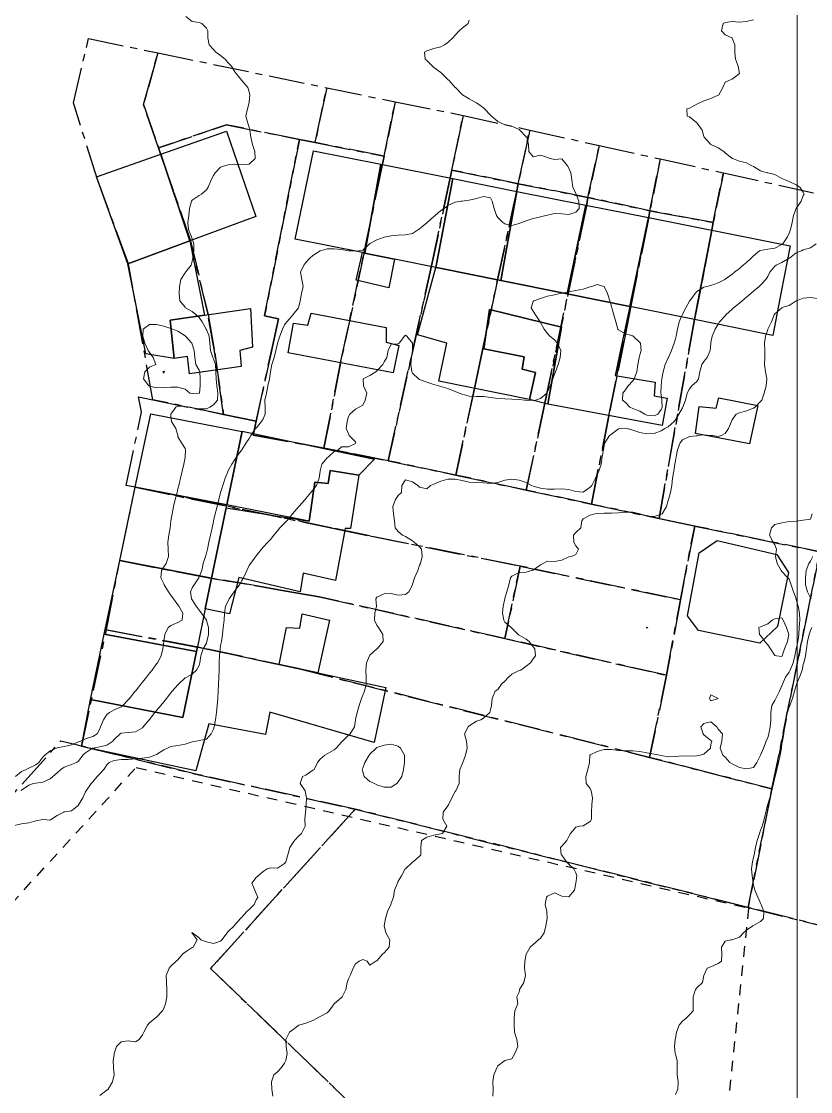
# Model space of a CAD drawing. Header units: centimetres. Extents: x 0 to 642158, y -847 to 649707.
# Drawn here: x 617812.2 to 617867.8, y 621400.6 to 621475.9 of the extents above; entities that cross this region are included whole.
import ezdxf

# ---------------------------------------------------------------- set-up
doc = ezdxf.new("R2010")
doc.units = ezdxf.units.CM
doc.header["$MEASUREMENT"] = 0
doc.linetypes.add('CENTERX2', pattern=[4, 2.5, -0.5, 0.5, -0.5])
doc.linetypes.add('JIS_02_0.7', pattern=[1.35, 0.75, -0.6])
for name, color, linetype, lineweight in [('MEV_grille', 254, 'Continuous', 9), ('WAL_parcellaire agricole', 7, 'JIS_02_0.7', 25), ('WAL_topographie 0.5', 253, 'Continuous', 20)]:
    doc.layers.add(name, color=color, linetype=linetype, lineweight=lineweight)
doc.layers.add('SPW_batiments', color=7, linetype='Continuous')
doc.layers.add('SPW_parcellaire cadastral', color=7, linetype='CENTERX2', lineweight=25, true_color=0xff0542)

# ---------------------------------------------------------------- blocks, each defined once
blk = doc.blocks.new('*U112')
at = {"layer": 'MEV_grille', "transparency": 33554687}
blk.add_lwpolyline([(0, 1825.476), (0, -1825.476)], dxfattribs=at)
blk = doc.blocks.new('*U113')
at = {"layer": 'MEV_grille', "color": 0, "linetype": 'ByBlock', "lineweight": -2, "transparency": 16777216}
blk.add_blockref('*U112', (2500, 0), dxfattribs=at)

msp = doc.modelspace()

# ---------------------------------------------------------------- linework, layer by layer
at = {"layer": 'SPW_batiments'}
for points in [[(617828.728, 621462.184), (617824.088, 621460.458), (617822.039, 621466.558), (617826.661, 621468.184), (617828.728, 621462.184)], [(617824.088, 621460.458), (617819.72, 621458.832), (617817.512, 621464.966), (617822.039, 621466.558), (617824.088, 621460.458)], [(617837.517, 621465.858), (617836.389, 621459.597), (617836.227, 621459.63), (617831.495, 621460.585), (617832.794, 621466.802), (617837.517, 621465.858)], [(617842.594, 621464.845), (617841.403, 621458.586), (617838.479, 621459.176), (617836.61, 621459.552), (617836.389, 621459.597), (617837.517, 621465.858), (617842.594, 621464.845)], [(617847.104, 621463.945), (617845.972, 621457.664), (617841.684, 621458.529), (617841.403, 621458.586), (617842.594, 621464.845), (617847.104, 621463.945)], [(617851.946, 621462.978), (617850.646, 621456.721), (617845.972, 621457.664), (617847.104, 621463.945), (617851.946, 621462.978)], [(617856.357, 621462.097), (617855.055, 621455.832), (617850.646, 621456.721), (617851.946, 621462.978), (617856.357, 621462.097)], [(617860.805, 621461.208), (617859.594, 621454.916), (617855.055, 621455.832), (617856.357, 621462.097), (617860.805, 621461.208)], [(617866.328, 621460.106), (617865.695, 621456.872), (617865.096, 621453.806), (617862.244, 621454.381), (617859.594, 621454.916), (617860.805, 621461.208), (617866.328, 621460.106)], [(617824.088, 621460.458), (617825.116, 621455.223), (617822.696, 621454.867), (617822.979, 621452.184), (617820.989, 621452.51), (617819.721, 621458.833), (617824.088, 621460.458)], [(617836.389, 621459.597), (617836.61, 621459.552), (617838.479, 621459.176), (617838.078, 621457.153), (617835.798, 621457.693), (617836.227, 621459.63), (617836.389, 621459.597)], [(617841.684, 621458.529), (617845.972, 621457.664), (617850.646, 621456.721), (617855.055, 621455.832), (617854.606, 621453.771), (617854.013, 621450.988), (617856.829, 621450.505), (617856.763, 621449.555), (617857.663, 621449.388), (617857.329, 621447.471), (617849.279, 621448.954), (617850.229, 621454.387), (617845.163, 621455.619), (617844.763, 621452.869), (617847.613, 621452.304), (617847.479, 621451.42), (617848.413, 621451.204), (617847.996, 621449.287), (617841.613, 621450.586), (617842.179, 621453.253), (617840.096, 621453.853), (617841.403, 621458.586), (617841.684, 621458.529)], [(617828.496, 621452.968), (617827.613, 621452.751), (617827.696, 621451.617), (617824.063, 621451.101), (617823.929, 621452.317), (617822.979, 621452.184), (617822.696, 621454.867), (617828.363, 621455.701), (617828.496, 621452.968)], [(617837.896, 621454.353), (617837.896, 621453.319), (617838.779, 621453.103), (617838.396, 621451.169), (617831.013, 621452.585), (617831.379, 621454.668), (617832.379, 621454.518), (617832.613, 621455.368), (617837.896, 621454.353)], [(617849.279, 621448.954), (617847.996, 621449.287), (617848.413, 621451.204), (617847.479, 621451.42), (617847.613, 621452.304), (617844.763, 621452.87), (617845.163, 621455.62), (617850.229, 621454.387), (617849.279, 621448.954)], [(617864.046, 621448.872), (617863.464, 621446.172), (617859.663, 621446.888), (617859.929, 621448.805), (617861.113, 621448.671), (617861.296, 621449.421), (617864.046, 621448.872)], [(617821.696, 621448.214), (617827.764, 621447.051), (617826.737, 621442.103), (617826.691, 621441.882), (617820.242, 621443.117), (617821.33, 621448.284), (617821.696, 621448.214)], [(617835.98, 621443.968), (617833.964, 621444.302), (617833.814, 621443.368), (617832.88, 621443.468), (617832.48, 621440.718), (617826.692, 621441.882), (617826.737, 621442.104), (617827.764, 621447.052), (617837.082, 621445.096), (617835.98, 621443.968)], [(617835.98, 621443.968), (617835.381, 621440.218), (617835.015, 621440.202), (617834.331, 621436.552), (617832.065, 621437.068), (617831.856, 621435.76), (617827.531, 621436.751), (617826.881, 621434.201), (617825.169, 621434.55), (617825.618, 621436.712), (617826.646, 621441.667), (617832.48, 621440.718), (617832.88, 621443.468), (617833.814, 621443.368), (617833.964, 621444.302), (617835.98, 621443.968)], [(617826.691, 621441.882), (617826.646, 621441.667), (617825.618, 621436.712), (617819.155, 621437.951), (617820.242, 621443.117), (617826.691, 621441.882)], [(617865.38, 621438.389), (617866.215, 621437.122), (617865.431, 621433.322), (617864.198, 621432.139), (617859.881, 621433.021), (617859.098, 621434.055), (617859.914, 621438.488), (617861.197, 621439.371), (617865.38, 621438.389)], [(617825.618, 621436.712), (617825.169, 621434.55), (617824.617, 621431.884), (617824.546, 621431.543), (617818.068, 621432.783), (617819.155, 621437.951), (617825.618, 621436.712)], [(617833.915, 621433.768), (617833.099, 621430.05), (617830.382, 621430.637), (617830.898, 621433.252), (617831.815, 621433.185), (617831.981, 621434.202), (617833.915, 621433.768)], [(617824.546, 621431.543), (617823.582, 621426.901), (617817.099, 621428.183), (617818.068, 621432.783), (617824.546, 621431.543)], [(617830.382, 621430.637), (617833.099, 621430.05), (617837.866, 621429.019), (617837.066, 621425.153), (617829.716, 621427.285), (617829.399, 621425.702), (617825.416, 621426.451), (617824.517, 621423.151), (617816.469, 621424.872), (617817.099, 621428.183), (617823.582, 621426.901), (617824.546, 621431.543), (617824.617, 621431.884), (617830.382, 621430.637)]]:
    msp.add_lwpolyline(points, dxfattribs=at)
at = {"layer": 'SPW_parcellaire cadastral'}
for points in [[(617821.491, 621449.271), (617819.762, 621458.85), (617817.583, 621464.773), (617815.9, 621470.184), (617816.955, 621474.705), (617821.84, 621473.694), (617820.831, 621470.052), (617821.879, 621467.018), (617822.101, 621466.376), (617824.134, 621460.474), (617825.363, 621455.266), (617825.847, 621452.553), (617826.446, 621448.246), (617821.491, 621449.271)], [(617833.718, 621471.235), (617832.898, 621467.389), (617831.799, 621467.606), (617826.655, 621468.624), (617821.879, 621467.018), (617820.831, 621470.052), (617821.84, 621473.694), (617833.718, 621471.235)], [(617833.718, 621471.235), (617838.532, 621470.239), (617837.75, 621466.428), (617832.898, 621467.389), (617833.718, 621471.235)], [(617838.047, 621444.985), (617835.24, 621445.535), (617833.524, 621445.878), (617834.715, 621451.993), (617836.36, 621459.67), (617837.607, 621465.763), (617837.75, 621466.428), (617838.532, 621470.239), (617843.319, 621469.293), (617842.51, 621465.447), (617842.377, 621464.78), (617841.09, 621458.694), (617838.047, 621444.985)], [(617847.192, 621464.474), (617842.51, 621465.447), (617843.319, 621469.293), (617848.002, 621468.257), (617847.192, 621464.474)], [(617828.749, 621447.769), (617826.446, 621448.246), (617825.847, 621452.553), (617825.363, 621455.266), (617824.134, 621460.474), (617822.101, 621466.376), (617821.879, 621467.018), (617826.655, 621468.624), (617831.799, 621467.606), (617829.343, 621455.172), (617830.322, 621454.968), (617829.898, 621453.03), (617828.749, 621447.769)], [(617847.192, 621464.474), (617848.002, 621468.257), (617852.898, 621467.175), (617852.096, 621463.519), (617847.192, 621464.474)], [(617828.749, 621447.769), (617829.898, 621453.03), (617830.322, 621454.968), (617829.343, 621455.172), (617831.799, 621467.606), (617832.898, 621467.389), (617837.75, 621466.428), (617837.607, 621465.763), (617836.36, 621459.67), (617834.715, 621451.993), (617833.524, 621445.878), (617828.547, 621446.79), (617828.749, 621447.769)], [(617856.463, 621462.584), (617852.096, 621463.519), (617852.898, 621467.175), (617857.19, 621466.226), (617856.463, 621462.584)], [(617856.463, 621462.584), (617857.19, 621466.226), (617861.624, 621465.245), (617860.914, 621461.745), (617856.463, 621462.584)], [(617838.047, 621444.985), (617841.09, 621458.694), (617842.377, 621464.78), (617842.51, 621465.447), (617847.192, 621464.474), (617847.061, 621463.866), (617845.743, 621457.709), (617844.85, 621453.539), (617844.468, 621451.756), (617844.105, 621450.061), (617842.8, 621443.971), (617838.047, 621444.985)], [(617868.411, 621438.572), (617859.61, 621440.376), (617857.101, 621440.911), (617859.593, 621454.915), (617860.796, 621461.085), (617860.914, 621461.745), (617861.624, 621465.245), (617873.261, 621462.672), (617868.411, 621438.572)], [(617847.76, 621442.909), (617842.8, 621443.971), (617844.105, 621450.061), (617844.468, 621451.756), (617844.85, 621453.539), (617845.743, 621457.709), (617847.061, 621463.866), (617847.192, 621464.474), (617852.096, 621463.519), (617851.995, 621462.9), (617849.065, 621449.025), (617847.76, 621442.909)], [(617847.76, 621442.909), (617849.065, 621449.025), (617851.995, 621462.9), (617852.096, 621463.519), (617856.463, 621462.584), (617856.347, 621462.006), (617855.122, 621455.872), (617854.705, 621453.788), (617854.136, 621450.938), (617853.576, 621448.137), (617852.336, 621441.93), (617847.76, 621442.909)], [(617856.463, 621462.584), (617860.914, 621461.745), (617860.796, 621461.085), (617859.593, 621454.915), (617857.101, 621440.911), (617852.336, 621441.93), (617853.576, 621448.137), (617854.136, 621450.938), (617854.705, 621453.788), (617855.122, 621455.872), (617856.347, 621462.006), (617856.463, 621462.584)], [(617863.367, 621413.538), (617865.047, 621421.884), (617868.411, 621438.572), (617873.261, 621462.672), (617895.995, 621458.093), (617885.885, 621407.891), (617863.367, 621413.538)], [(617858.608, 621435.201), (617847.325, 621437.568), (617836.739, 621439.695), (617834.129, 621440.236), (617820.242, 621443.116), (617819.606, 621443.25), (617820.693, 621448.417), (617820.477, 621449.48), (617821.491, 621449.271), (617826.446, 621448.246), (617828.749, 621447.769), (617828.547, 621446.79), (617833.524, 621445.878), (617835.24, 621445.535), (617838.047, 621444.985), (617842.8, 621443.971), (617847.76, 621442.909), (617852.336, 621441.93), (617857.101, 621440.911), (617859.61, 621440.376), (617858.608, 621435.201)], [(617819.16, 621437.949), (617820.242, 621443.116), (617834.129, 621440.236), (617836.739, 621439.695), (617847.325, 621437.568), (617846.252, 621432.461), (617833.195, 621435.405), (617830.727, 621435.826), (617828.923, 621436.157), (617825.672, 621436.699), (617819.16, 621437.949)], [(617865.047, 621421.884), (617856.435, 621424.098), (617857.628, 621429.878), (617858.608, 621435.201), (617859.61, 621440.376), (617868.411, 621438.572), (617865.047, 621421.884)], [(617819.16, 621437.949), (617825.672, 621436.699), (617828.923, 621436.157), (617830.727, 621435.826), (617833.195, 621435.405), (617846.252, 621432.461), (617857.628, 621429.878), (617856.435, 621424.098), (617831.697, 621430.352), (617824.673, 621431.856), (617818.216, 621433.073), (617819.16, 621437.949)], [(617847.325, 621437.568), (617858.608, 621435.201), (617857.628, 621429.878), (617846.252, 621432.461), (617847.325, 621437.568)], [(617816.476, 621424.898), (617818.216, 621433.073), (617824.673, 621431.856), (617831.697, 621430.352), (617856.435, 621424.098), (617865.047, 621421.884), (617863.367, 621413.538), (617835.723, 621420.454), (617824.508, 621422.923), (617816.476, 621424.898)], [(617816.476, 621424.898), (617824.508, 621422.923), (617835.723, 621420.454), (617825.541, 621409.239), (617873.84, 621362.678), (617865.111, 621360.284), (617852.456, 621347.075), (617846.28, 621339.575), (617837.643, 621329.177), (617835.251, 621327.391), (617833.282, 621314.509), (617725.797, 621417.96), (617742.731, 621431.634), (617752.017, 621428.975), (617787.555, 621418.224), (617804.281, 621413.257), (617815.004, 621425.259), (617816.184, 621424.984), (617816.476, 621424.898)], [(617863.367, 621413.538), (617885.885, 621407.891), (617897.458, 621404.753), (617901.333, 621403.76), (617905.401, 621402.718), (617909.094, 621401.727), (617914.352, 621427.146), (617919.419, 621426.254), (617926.857, 621422.356), (617934.741, 621420.998), (617949.381, 621423.765), (617953.978, 621421.308), (617947.104, 621408.256), (617938.17, 621389.98), (617932.603, 621373.924), (617919.308, 621349.763), (617873.84, 621362.678), (617825.541, 621409.239), (617835.723, 621420.454), (617863.367, 621413.538)]]:
    msp.add_lwpolyline(points, dxfattribs=at)
at = {"layer": 'WAL_parcellaire agricole'}
msp.add_lwpolyline([(617639.105, 621395.562), (617701.546, 621464.593), (617743, 621429.973), (617810.601, 621412.782), (617820.3, 621423.383), (617863.4, 621413.488), (617857.807, 621359.988), (617848.475, 621344.987), (617838.11, 621335.685), (617831.41, 621334.285), (617828.01, 621331.684), (617829.313, 621312.985), (617819.815, 621297.65), (617804.15, 621279.649), (617798.652, 621284.58), (617770.147, 621309.644), (617708.807, 621366.47), (617686.805, 621384.967), (617679.506, 621377.967), (617672.807, 621373.966), (617639.105, 621395.562)], dxfattribs=at)
at = {"layer": 'WAL_topographie 0.5'}
for points in [[(617823.795, 621476.25), (617824.25, 621475.905), (617824.75, 621475.826), (617824.935, 621475.75), (617825.25, 621475.435), (617825.343, 621475.25), (617825.359, 621474.75), (617825.444, 621474.25), (617825.75, 621473.926), (617825.921, 621473.75), (617826.25, 621473.52), (617826.579, 621473.25), (617826.75, 621473.009), (617827.009, 621472.75), (617827.25, 621472.361), (617827.35, 621472.25), (617827.75, 621471.75), (617827.75, 621471.75), (617828.167, 621471.25), (617828.25, 621470.942), (617828.298, 621470.75), (617828.26, 621470.25), (617828.25, 621470.194), (617828.152, 621469.75), (617828.033, 621469.25), (617828.176, 621468.75), (617828.25, 621468.472), (617828.306, 621468.25), (617828.366, 621467.75), (617828.505, 621467.25), (617828.655, 621466.75), (617828.677, 621466.25), (617828.25, 621465.87), (617827.75, 621465.842), (617827.25, 621465.863), (617826.75, 621465.812), (617826.525, 621465.75), (617826.25, 621465.638), (617825.862, 621465.25), (617825.75, 621465.06), (617825.597, 621464.75), (617825.369, 621464.25), (617825.25, 621464.056), (617824.906, 621463.75), (617824.75, 621463.654), (617824.25, 621463.319), (617824.2, 621463.25), (617824.071, 621462.75), (617824.005, 621462.25), (617823.948, 621461.75), (617823.99, 621461.25), (617824.193, 621460.75), (617824.25, 621460.592), (617824.362, 621460.25), (617824.367, 621459.75), (617824.292, 621459.25), (617824.25, 621459.042), (617824.183, 621458.75), (617823.788, 621458.25), (617823.75, 621458.207), (617823.447, 621457.75), (617823.35, 621457.25), (617823.324, 621456.75), (617823.384, 621456.25), (617823.75, 621455.786), (617823.776, 621455.75), (617824.25, 621455.491), (617824.533, 621455.25), (617824.75, 621455.059), (617824.963, 621454.75), (617825.239, 621454.25), (617825.25, 621454.228), (617825.454, 621453.75), (617825.494, 621453.25), (617825.539, 621452.75), (617825.712, 621452.25), (617825.75, 621452.148), (617825.886, 621451.75), (617825.916, 621451.25), (617825.929, 621450.75), (617825.978, 621450.25), (617826.06, 621449.75), (617826.027, 621449.25), (617825.75, 621448.91), (617825.482, 621448.75), (617825.25, 621448.642), (617824.75, 621448.625), (617824.25, 621448.71), (617824.087, 621448.75), (617823.75, 621448.809), (617823.25, 621448.819), (617823.106, 621448.75), (617822.75, 621448.272), (617822.738, 621448.25), (617822.75, 621448.062), (617822.784, 621447.75), (617823.099, 621447.25), (617823.23, 621446.75), (617823.25, 621446.664), (617823.492, 621446.25), (617823.75, 621445.853), (617823.787, 621445.75), (617823.758, 621445.25), (617823.75, 621445.208), (617823.665, 621444.75), (617823.553, 621444.25), (617823.433, 621443.75), (617823.312, 621443.25), (617823.25, 621443), (617823.188, 621442.75), (617823.063, 621442.25), (617822.94, 621441.75), (617822.833, 621441.25), (617822.754, 621440.75), (617822.75, 621440.722), (617822.69, 621440.25), (617822.605, 621439.75), (617822.546, 621439.25), (617822.57, 621438.75), (617822.58, 621438.25), (617822.413, 621437.75), (617822.25, 621437.505), (617822.094, 621437.25), (617822.05, 621436.75), (617822.25, 621436.309), (617822.272, 621436.25), (617822.587, 621435.75), (617822.75, 621435.524), (617822.945, 621435.25), (617823.25, 621434.836), (617823.314, 621434.75), (617823.583, 621434.25), (617823.55, 621433.75), (617823.25, 621433.603), (617822.75, 621433.384), (617822.551, 621433.25), (617822.321, 621432.75), (617822.25, 621432.25), (617822.25, 621432.25), (617822.188, 621431.75), (617822.063, 621431.25), (617821.8, 621430.75), (617821.75, 621430.685), (617821.437, 621430.25), (617821.25, 621430.017), (617821.042, 621429.75), (617820.75, 621429.387), (617820.638, 621429.25), (617820.25, 621428.77), (617820.234, 621428.75), (617819.834, 621428.25), (617819.75, 621428.147), (617819.365, 621427.75), (617819.25, 621427.665), (617818.75, 621427.455), (617818.43, 621427.25), (617818.25, 621427.114), (617818.008, 621426.75), (617817.806, 621426.25), (617817.75, 621426.104), (617817.564, 621425.75), (617817.25, 621425.577), (617816.75, 621425.412), (617816.394, 621425.25), (617816.25, 621425.187), (617815.75, 621424.994), (617815.25, 621424.87), (617814.75, 621424.764), (617814.71, 621424.75), (617814.25, 621424.554), (617813.883, 621424.25), (617813.75, 621424.109), (617813.452, 621423.75), (617813.25, 621423.579), (617812.75, 621423.349), (617812.559, 621423.25), (617812.25, 621423.11), (617811.827, 621422.75)], [(617863.75, 621476.017), (617863.25, 621475.903), (617862.75, 621475.865), (617862.25, 621475.902), (617861.75, 621475.839), (617861.605, 621475.75), (617861.5, 621475.25), (617861.75, 621474.964), (617862.212, 621474.75), (617862.25, 621474.721), (617862.436, 621474.25), (617862.435, 621473.75), (617862.485, 621473.25), (617862.667, 621472.75), (617862.75, 621472.25), (617862.75, 621472.25), (617862.75, 621472.25), (617862.25, 621471.844), (617862, 621471.75), (617861.75, 621471.625), (617861.577, 621471.25), (617861.3, 621470.75), (617861.25, 621470.705), (617860.75, 621470.493), (617860.25, 621470.319), (617860.111, 621470.25), (617859.75, 621470.074), (617859.25, 621469.811), (617859.05, 621469.75), (617859.073, 621469.25), (617859.25, 621469.19), (617859.75, 621468.776), (617859.772, 621468.75), (617860.132, 621468.25), (617860.25, 621467.806), (617860.27, 621467.75), (617860.75, 621467.25), (617860.75, 621467.25), (617861.25, 621467.004), (617861.66, 621466.75), (617861.75, 621466.667), (617862.25, 621466.261), (617862.272, 621466.25), (617862.75, 621466.064), (617863.25, 621465.943), (617863.632, 621465.75), (617863.75, 621465.694), (617864.25, 621465.389), (617864.71, 621465.25), (617864.75, 621465.243), (617865.25, 621465.133), (617865.75, 621464.862), (617865.97, 621464.75), (617866.25, 621464.631), (617866.75, 621464.415), (617867.003, 621464.25), (617867.25, 621463.877), (617867.321, 621463.75), (617867.25, 621463.653), (617867.1, 621463.25), (617866.753, 621462.75), (617866.75, 621462.745), (617866.551, 621462.25), (617866.464, 621461.75), (617866.353, 621461.25), (617866.25, 621460.996), (617866.149, 621460.75), (617865.806, 621460.25), (617865.75, 621460.197), (617865.25, 621459.957), (617864.75, 621459.885), (617864.25, 621459.791), (617864.169, 621459.75), (617863.75, 621459.403), (617863.589, 621459.25), (617863.25, 621458.928), (617863.03, 621458.75), (617862.75, 621458.519), (617862.406, 621458.25), (617862.25, 621458.124), (617861.75, 621457.762), (617861.724, 621457.75), (617861.25, 621457.495), (617860.75, 621457.326), (617860.454, 621457.25), (617860.25, 621457.2), (617859.75, 621456.889), (617859.645, 621456.75), (617859.27, 621456.25), (617859.25, 621456.223), (617858.988, 621455.75), (617858.75, 621455.31), (617858.719, 621455.25), (617858.524, 621454.75), (617858.397, 621454.25), (617858.294, 621453.75), (617858.25, 621453.564), (617858.172, 621453.25), (617857.984, 621452.75), (617857.76, 621452.25), (617857.75, 621452.226), (617857.542, 621451.75), (617857.39, 621451.25), (617857.304, 621450.75), (617857.25, 621450.272), (617857.246, 621450.25), (617857.233, 621449.75), (617857.25, 621449.636), (617857.287, 621449.25), (617857.318, 621448.75), (617857.25, 621448.579), (617857.014, 621448.25), (617856.75, 621448.138), (617856.25, 621448.198), (617856.097, 621448.25), (617855.75, 621448.466), (617855.25, 621448.661), (617855.051, 621448.75), (617854.75, 621449.079), (617854.537, 621449.25), (617854.544, 621449.75), (617854.75, 621449.97), (617854.936, 621450.25), (617855.25, 621450.616), (617855.34, 621450.75), (617855.532, 621451.25), (617855.607, 621451.75), (617855.703, 621452.25), (617855.75, 621452.448), (617855.844, 621452.75), (617855.79, 621453.25), (617855.75, 621453.314), (617855.282, 621453.75), (617855.25, 621453.771), (617854.75, 621453.907), (617854.25, 621454.192), (617854.206, 621454.25), (617854.067, 621454.75), (617853.917, 621455.25), (617853.773, 621455.75), (617853.75, 621455.833), (617853.634, 621456.25), (617853.472, 621456.75), (617853.25, 621457.236), (617853.221, 621457.25), (617852.75, 621457.388), (617852.369, 621457.25), (617852.25, 621457.213), (617851.75, 621457.069), (617851.25, 621456.964), (617850.75, 621456.864), (617850.25, 621456.771), (617850.135, 621456.75), (617849.75, 621456.671), (617849.25, 621456.557), (617848.75, 621456.413), (617848.278, 621456.25), (617848.25, 621456.194), (617848.107, 621455.75), (617848.25, 621455.515), (617848.411, 621455.25), (617848.733, 621454.75), (617848.75, 621454.721), (617849.008, 621454.25), (617849.25, 621453.937), (617849.423, 621453.75), (617849.75, 621453.484), (617849.964, 621453.25), (617850.183, 621452.75), (617850.138, 621452.25), (617850.002, 621451.75), (617849.82, 621451.25), (617849.75, 621451.083), (617849.621, 621450.75), (617849.438, 621450.25), (617849.25, 621449.838), (617849.205, 621449.75), (617848.75, 621449.369), (617848.417, 621449.25), (617848.25, 621449.214), (617847.75, 621449.241), (617847.663, 621449.25), (617847.25, 621449.295), (617846.75, 621449.316), (617846.25, 621449.34), (617845.75, 621449.364), (617845.25, 621449.425), (617844.75, 621449.494), (617844.25, 621449.497), (617843.75, 621449.524), (617843.25, 621449.672), (617843.026, 621449.75), (617842.75, 621449.865), (617842.25, 621450.058), (617841.75, 621450.217), (617841.604, 621450.25), (617841.25, 621450.344), (617840.75, 621450.524), (617840.25, 621450.707), (617840.165, 621450.75), (617839.75, 621451.145), (617839.696, 621451.25), (617839.641, 621451.75), (617839.685, 621452.25), (617839.75, 621452.75), (617839.75, 621453.25), (617839.357, 621453.75), (617839.25, 621453.813), (617839.192, 621453.75), (617838.817, 621453.25), (617838.75, 621453.214), (617838.25, 621453.178), (617838.041, 621452.75), (617837.939, 621452.25), (617837.75, 621451.945), (617837.661, 621451.75), (617837.25, 621451.304), (617837.168, 621451.25), (617836.75, 621450.979), (617836.286, 621450.75), (617836.294, 621450.25), (617836.536, 621449.75), (617836.421, 621449.25), (617836.25, 621448.897), (617836, 621448.75), (617835.75, 621448.611), (617835.344, 621448.25), (617835.25, 621448.1), (617835.15, 621447.75), (617835.083, 621447.25), (617835.25, 621446.875), (617835.302, 621446.75), (617835.75, 621446.302), (617835.775, 621446.25), (617835.75, 621446.196), (617835.25, 621445.95), (617834.75, 621445.964), (617834.523, 621445.75), (617834.25, 621445.623), (617833.836, 621445.25), (617833.75, 621445.183), (617833.38, 621444.75), (617833.25, 621444.269), (617833.245, 621444.25), (617833.182, 621443.75), (617833, 621443.25), (617832.75, 621442.913), (617832.6, 621442.75), (617832.25, 621442.323), (617832.191, 621442.25), (617831.75, 621441.75), (617831.75, 621441.75), (617831.309, 621441.25), (617831.25, 621441.177), (617830.9, 621440.75), (617830.75, 621440.59), (617830.424, 621440.25), (617830.25, 621440.052), (617830, 621439.75), (617829.75, 621439.448), (617829.573, 621439.25), (617829.25, 621438.898), (617829.125, 621438.75), (617828.75, 621438.286), (617828.724, 621438.25), (617828.35, 621437.75), (617828.25, 621437.607), (617828.095, 621437.25), (617827.864, 621436.75), (617827.75, 621436.552), (617827.587, 621436.25), (617827.25, 621435.833), (617827.195, 621435.75), (617826.85, 621435.25), (617826.75, 621435.043), (617826.594, 621434.75), (617826.529, 621434.25), (617826.506, 621433.75), (617826.434, 621433.25), (617826.375, 621432.75), (617826.307, 621432.25), (617826.25, 621431.98), (617826.215, 621431.75), (617826.169, 621431.25), (617826.16, 621430.75), (617826.141, 621430.25), (617826.119, 621429.75), (617826.095, 621429.25), (617826.073, 621428.75), (617826.048, 621428.25), (617826.008, 621427.75), (617825.952, 621427.25), (617825.886, 621426.75), (617825.795, 621426.25), (617825.75, 621426.091), (617825.583, 621425.75), (617825.25, 621425.38), (617824.75, 621425.296), (617824.54, 621425.25), (617824.25, 621425.185), (617823.75, 621425.039), (617823.25, 621424.929), (617822.75, 621424.872), (617822.506, 621424.75), (617822.25, 621424.642), (617821.75, 621424.297), (617821.631, 621424.25), (617821.25, 621424.113), (617820.75, 621424.05), (617820.25, 621423.993), (617819.75, 621423.939), (617819.25, 621423.951), (617818.75, 621423.879), (617818.401, 621423.75), (617818.25, 621423.564), (617818.045, 621423.25), (617817.75, 621422.951), (617817.57, 621422.75), (617817.25, 621422.368), (617817.141, 621422.25), (617816.783, 621421.75), (617816.75, 621421.675), (617816.548, 621421.25), (617816.261, 621420.75), (617816.25, 621420.728), (617815.75, 621420.348), (617815.25, 621420.257), (617815.222, 621420.25), (617814.75, 621420.014), (617814.354, 621419.75), (617814.25, 621419.689), (617813.75, 621419.719), (617813.25, 621419.628), (617812.75, 621419.492), (617812.25, 621419.423), (617811.75, 621419.295)], [(617843.75, 621476), (617843.659, 621475.75), (617843.25, 621475.44), (617843.03, 621475.25), (617842.75, 621474.932), (617842.583, 621474.75), (617842.25, 621474.43), (617842.013, 621474.25), (617841.75, 621474.125), (617841.25, 621474), (617840.75, 621473.833), (617840.6, 621473.75), (617840.642, 621473.25), (617840.75, 621473.155), (617841.165, 621472.75), (617841.25, 621472.658), (617841.75, 621472.319), (617841.811, 621472.25), (617842.25, 621471.811), (617842.321, 621471.75), (617842.75, 621471.266), (617842.77, 621471.25), (617843.25, 621470.77), (617843.269, 621470.75), (617843.75, 621470.448), (617844.12, 621470.25), (617844.25, 621470.186), (617844.75, 621469.827), (617844.817, 621469.75), (617845.25, 621469.297), (617845.311, 621469.25), (617845.75, 621468.868), (617845.987, 621468.75), (617846.25, 621468.622), (617846.75, 621468.526), (617847.25, 621468.295), (617847.311, 621468.25), (617847.75, 621467.793), (617847.789, 621467.75), (617847.912, 621467.25), (617847.927, 621466.75), (617848.25, 621466.383), (617848.75, 621466.5), (617849.25, 621466.317), (617849.45, 621466.25), (617849.75, 621466.185), (617850.25, 621466.224), (617850.659, 621465.75), (617850.75, 621465.583), (617850.888, 621465.25), (617850.966, 621464.75), (617851.043, 621464.25), (617851.25, 621463.806), (617851.266, 621463.75), (617851.452, 621463.25), (617851.481, 621462.75), (617851.25, 621462.472), (617850.75, 621462.305), (617850.25, 621462.353), (617849.75, 621462.389), (617849.25, 621462.28), (617849.145, 621462.25), (617848.75, 621462.141), (617848.25, 621462.034), (617847.75, 621461.879), (617847.417, 621461.75), (617847.25, 621461.685), (617846.75, 621461.553), (617846.25, 621461.652), (617846.097, 621461.75), (617845.75, 621462.097), (617845.658, 621462.25), (617845.496, 621462.75), (617845.363, 621463.25), (617845.25, 621463.483), (617844.75, 621463.572), (617844.25, 621463.435), (617843.75, 621463.318), (617843.25, 621463.261), (617843.179, 621463.25), (617842.75, 621463.187), (617842.25, 621462.96), (617841.971, 621462.75), (617841.75, 621462.606), (617841.338, 621462.25), (617841.25, 621462.18), (617840.773, 621461.75), (617840.75, 621461.729), (617840.25, 621461.3), (617840.167, 621461.25), (617839.75, 621460.985), (617839.25, 621460.875), (617838.75, 621460.869), (617838.25, 621460.825), (617837.904, 621460.75), (617837.75, 621460.713), (617837.25, 621460.537), (617836.75, 621460.263), (617836.732, 621460.25), (617836.25, 621459.815), (617835.964, 621459.75), (617835.75, 621459.731), (617835.45, 621459.75), (617835.25, 621459.766), (617834.75, 621459.847), (617834.25, 621459.896), (617833.75, 621459.889), (617833.25, 621459.75), (617833.25, 621459.75), (617832.75, 621459.428), (617832.534, 621459.25), (617832.25, 621458.941), (617832.117, 621458.75), (617831.883, 621458.25), (617831.963, 621457.75), (617832.063, 621457.25), (617831.947, 621456.75), (617831.842, 621456.25), (617831.75, 621455.844), (617831.728, 621455.75), (617831.342, 621455.25), (617831.25, 621455.167), (617830.901, 621454.75), (617830.75, 621454.547), (617830.61, 621454.25), (617830.414, 621453.75), (617830.253, 621453.25), (617830.25, 621453.239), (617830.126, 621452.75), (617830.016, 621452.25), (617829.847, 621451.75), (617829.75, 621451.25), (617829.75, 621451.25), (617829.694, 621450.75), (617829.582, 621450.25), (617829.468, 621449.75), (617829.366, 621449.25), (617829.395, 621448.75), (617829.388, 621448.25), (617829.25, 621447.935), (617829.135, 621447.75), (617828.75, 621447.285), (617828.713, 621447.25), (617828.377, 621446.75), (617828.25, 621446.557), (617828.057, 621446.25), (617827.75, 621445.761), (617827.742, 621445.75), (617827.375, 621445.25), (617827.25, 621445.08), (617827.038, 621444.75), (617826.769, 621444.25), (617826.75, 621444.212), (617826.574, 621443.75), (617826.399, 621443.25), (617826.25, 621442.75), (617826.25, 621442.75), (617826.125, 621442.25), (617826, 621441.75), (617825.878, 621441.25), (617825.761, 621440.75), (617825.75, 621440.702), (617825.647, 621440.25), (617825.535, 621439.75), (617825.429, 621439.25), (617825.329, 621438.75), (617825.25, 621438.466), (617825.187, 621438.25), (617825.027, 621437.75), (617824.922, 621437.25), (617824.75, 621436.802), (617824.728, 621436.75), (617824.386, 621436.25), (617824.25, 621436.03), (617824.128, 621435.75), (617824.209, 621435.25), (617824.25, 621435.191), (617824.519, 621434.75), (617824.75, 621434.46), (617824.9, 621434.25), (617825.248, 621433.75), (617825.25, 621433.743), (617825.402, 621433.25), (617825.399, 621432.75), (617825.291, 621432.25), (617825.25, 621432.149), (617825.013, 621431.75), (617824.862, 621431.25), (617824.791, 621430.75), (617824.75, 621430.564), (617824.547, 621430.25), (617824.25, 621429.957), (617823.87, 621429.75), (617823.75, 621429.689), (617823.297, 621429.25), (617823.25, 621429.211), (617822.852, 621428.75), (617822.75, 621428.639), (617822.44, 621428.25), (617822.25, 621428.016), (617822.033, 621427.75), (617821.75, 621427.4), (617821.63, 621427.25), (617821.25, 621426.774), (617821.23, 621426.75), (617820.811, 621426.25), (617820.75, 621426.188), (617820.25, 621425.891), (617819.75, 621425.85), (617819.25, 621425.799), (617819.174, 621425.75), (617818.75, 621425.364), (617818.677, 621425.25), (617818.25, 621424.965), (617817.75, 621424.844), (617817.25, 621424.758), (617817.228, 621424.75), (617816.75, 621424.418), (617816.554, 621424.25), (617816.25, 621423.834), (617816.102, 621423.75), (617815.75, 621423.595), (617815.25, 621423.411), (617815.015, 621423.25), (617814.75, 621423.023), (617814.453, 621422.75), (617814.25, 621422.581), (617813.75, 621422.359), (617813.25, 621422.289), (617813.079, 621422.25), (617812.75, 621422.143), (617812.25, 621421.787), (617812.212, 621421.75)], [(617868.145, 621460.25), (617867.75, 621459.976), (617867.25, 621459.818), (617867.119, 621459.75), (617866.75, 621459.612), (617866.269, 621459.25), (617866.25, 621459.237), (617865.75, 621458.936), (617865.339, 621458.75), (617865.25, 621458.679), (617864.907, 621458.25), (617864.75, 621457.96), (617864.607, 621457.75), (617864.25, 621457.339), (617864.15, 621457.25), (617863.75, 621456.911), (617863.557, 621456.75), (617863.25, 621456.497), (617862.949, 621456.25), (617862.75, 621456.083), (617862.35, 621455.75), (617862.25, 621455.656), (617861.804, 621455.25), (617861.75, 621455.185), (617861.348, 621454.75), (617861.25, 621454.588), (617861.038, 621454.25), (617860.84, 621453.75), (617860.75, 621453.312), (617860.741, 621453.25), (617860.693, 621452.75), (617860.478, 621452.25), (617860.25, 621451.971), (617860.116, 621451.75), (617859.98, 621451.25), (617859.869, 621450.75), (617859.75, 621450.57), (617859.416, 621450.25), (617859.25, 621450.052), (617859.069, 621449.75), (617858.954, 621449.25), (617858.78, 621448.75), (617858.75, 621448.703), (617858.49, 621448.25), (617858.25, 621447.873), (617858.168, 621447.75), (617857.75, 621447.363), (617857.51, 621447.25), (617857.25, 621447.094), (617856.75, 621446.901), (617856.25, 621446.866), (617855.75, 621446.972), (617855.25, 621447.13), (617854.861, 621447.25), (617854.75, 621447.267), (617854.442, 621447.25), (617854.25, 621447.226), (617853.75, 621446.844), (617853.612, 621446.75), (617853.297, 621446.25), (617853.25, 621446.063), (617853.187, 621445.75), (617853.104, 621445.25), (617853.021, 621444.75), (617852.874, 621444.25), (617852.75, 621444.022), (617852.624, 621443.75), (617852.366, 621443.25), (617852.25, 621443.118), (617851.75, 621442.764), (617851.25, 621442.819), (617850.75, 621442.95), (617850.25, 621443.005), (617849.75, 621442.991), (617849.25, 621442.988), (617848.75, 621443.058), (617848.25, 621443.203), (617848.127, 621443.25), (617847.75, 621443.445), (617847.25, 621443.616), (617846.75, 621443.681), (617846.25, 621443.624), (617845.75, 621443.461), (617845.25, 621443.387), (617844.75, 621443.432), (617844.25, 621443.446), (617843.75, 621443.481), (617843.25, 621443.589), (617842.75, 621443.678), (617842.25, 621443.676), (617841.75, 621443.552), (617841.25, 621443.326), (617841.022, 621443.25), (617840.75, 621443.004), (617840.25, 621443.117), (617840.121, 621443.25), (617839.75, 621443.506), (617839.25, 621443.631), (617839, 621443.25), (617838.985, 621442.75), (617838.75, 621442.539), (617838.546, 621442.25), (617838.359, 621441.75), (617838.411, 621441.25), (617838.491, 621440.75), (617838.538, 621440.25), (617838.75, 621440.006), (617839.053, 621439.75), (617839.25, 621439.651), (617839.75, 621439.335), (617839.862, 621439.25), (617840.25, 621438.911), (617840.395, 621438.75), (617840.424, 621438.25), (617840.304, 621437.75), (617840.25, 621437.625), (617840.121, 621437.25), (617839.899, 621436.75), (617839.75, 621436.283), (617839.742, 621436.25), (617839.504, 621435.75), (617839.25, 621435.566), (617838.75, 621435.516), (617838.25, 621435.633), (617837.75, 621435.62), (617837.25, 621435.375), (617837.178, 621435.25), (617837.213, 621434.75), (617837.098, 621434.25), (617837.081, 621433.75), (617837.25, 621433.413), (617837.358, 621433.25), (617837.654, 621432.75), (617837.682, 621432.25), (617837.262, 621431.75), (617837.25, 621431.742), (617836.75, 621431.294), (617836.724, 621431.25), (617836.51, 621430.75), (617836.477, 621430.25), (617836.498, 621429.75), (617836.489, 621429.25), (617836.371, 621428.75), (617836.25, 621428.481), (617836.164, 621428.25), (617836, 621427.75), (617835.852, 621427.25), (617835.75, 621426.775), (617835.744, 621426.75), (617835.679, 621426.25), (617835.364, 621425.75), (617835.25, 621425.656), (617834.817, 621425.25), (617834.75, 621425.162), (617834.377, 621424.75), (617834.25, 621424.632), (617833.75, 621424.342), (617833.591, 621424.25), (617833.25, 621423.967), (617833.07, 621423.75), (617832.826, 621423.25), (617832.75, 621423.188), (617832.25, 621422.854), (617832.013, 621422.75), (617831.857, 621422.25), (617832.192, 621421.75), (617832.25, 621421.481), (617832.29, 621421.25), (617832.277, 621420.75), (617832.25, 621420.45), (617832.227, 621420.25), (617832.172, 621419.75), (617832.202, 621419.25), (617831.936, 621418.75), (617831.75, 621418.572), (617831.454, 621418.25), (617831.25, 621417.964), (617831.123, 621417.75), (617830.983, 621417.25), (617830.831, 621416.75), (617830.75, 621416.618), (617830.25, 621416.309), (617829.75, 621416.333), (617829.536, 621416.25), (617829.25, 621416.076), (617828.893, 621415.75), (617828.75, 621415.639), (617828.458, 621415.25), (617828.655, 621414.75), (617828.75, 621414.515), (617828.865, 621414.25), (617828.75, 621414.062), (617828.606, 621413.75), (617828.25, 621413.401), (617828.099, 621413.25), (617827.75, 621412.856), (617827.639, 621412.75), (617827.25, 621412.323), (617827.195, 621412.25), (617826.75, 621411.812), (617826.71, 621411.75), (617826.339, 621411.25), (617826.25, 621411.16), (617825.75, 621410.995), (617825.25, 621411.122), (617824.865, 621411.25), (617824.75, 621411.4), (617824.283, 621411.75), (617824.25, 621411.772), (617824.23, 621411.75), (617824.25, 621411.717), (617824.6, 621411.25), (617824.311, 621410.75), (617824.25, 621410.712), (617823.75, 621410.377), (617823.575, 621410.25), (617823.25, 621409.856), (617823.12, 621409.75), (617822.75, 621409.405), (617822.621, 621409.25), (617822.421, 621408.75), (617822.45, 621408.25), (617822.477, 621407.75), (617822.459, 621407.25), (617822.364, 621406.75), (617822.25, 621406.417), (617822.167, 621406.25), (617821.75, 621405.819), (617821.645, 621405.75), (617821.25, 621405.409), (617821.11, 621405.25), (617820.85, 621404.75), (617820.75, 621404.571), (617820.513, 621404.25), (617820.25, 621404.065), (617819.75, 621404.137), (617819.25, 621404.077), (617818.935, 621403.75), (617818.766, 621403.25), (617818.75, 621403.167), (617818.686, 621402.75), (617818.705, 621402.25), (617818.75, 621401.75), (617818.75, 621401.75), (617818.75, 621401.75), (617818.65, 621401.25), (617818.336, 621400.75), (617818.25, 621400.661), (617817.75, 621400.304)], [(617868.25, 621456.395), (617867.75, 621456.472), (617867.25, 621456.434), (617866.776, 621456.25), (617866.75, 621456.231), (617866.25, 621455.903), (617865.75, 621455.761), (617865.734, 621455.75), (617865.25, 621455.32), (617865.198, 621455.25), (617865.014, 621454.75), (617864.76, 621454.25), (617864.75, 621454.232), (617864.587, 621453.75), (617864.513, 621453.25), (617864.554, 621452.75), (617864.541, 621452.25), (617864.518, 621451.75), (617864.601, 621451.25), (617864.691, 621450.75), (617864.632, 621450.25), (617864.492, 621449.75), (617864.325, 621449.25), (617864.25, 621449.163), (617863.866, 621448.75), (617863.75, 621448.688), (617863.25, 621448.496), (617862.75, 621448.359), (617862.532, 621448.25), (617862.25, 621447.854), (617862.195, 621447.75), (617861.991, 621447.25), (617861.75, 621446.902), (617861.483, 621446.75), (617861.25, 621446.68), (617860.853, 621446.75), (617860.75, 621446.765), (617860.25, 621446.794), (617859.787, 621446.75), (617859.75, 621446.745), (617859.25, 621446.695), (617858.75, 621446.444), (617858.587, 621446.25), (617858.402, 621445.75), (617858.304, 621445.25), (617858.25, 621444.985), (617858.212, 621444.75), (617858.13, 621444.25), (617858.057, 621443.75), (617857.997, 621443.25), (617857.912, 621442.75), (617857.764, 621442.25), (617857.75, 621442.194), (617857.62, 621441.75), (617857.308, 621441.25), (617857.25, 621441.212), (617856.75, 621441.049), (617856.25, 621441.072), (617855.756, 621441.25), (617855.75, 621441.252), (617855.25, 621441.35), (617854.75, 621441.354), (617854.25, 621441.308), (617853.75, 621441.281), (617853.25, 621441.28), (617852.75, 621441.259), (617852.583, 621441.25), (617852.25, 621441.161), (617851.75, 621440.882), (617851.676, 621440.75), (617851.594, 621440.25), (617851.25, 621439.936), (617851.088, 621439.75), (617851.095, 621439.25), (617851.25, 621438.985), (617851.424, 621438.75), (617851.25, 621438.386), (617850.95, 621438.25), (617850.75, 621438.225), (617850.25, 621437.99), (617849.75, 621437.894), (617849.25, 621437.908), (617848.939, 621437.75), (617848.75, 621437.657), (617848.25, 621437.283), (617848.103, 621437.25), (617847.75, 621437.148), (617847.25, 621437.103), (617846.75, 621436.865), (617846.657, 621436.75), (617846.524, 621436.25), (617846.395, 621435.75), (617846.25, 621435.306), (617846.24, 621435.25), (617846.132, 621434.75), (617846.086, 621434.25), (617846.17, 621433.75), (617846.25, 621433.618), (617846.706, 621433.25), (617846.75, 621433.197), (617847.197, 621432.75), (617847.25, 621432.7), (617847.75, 621432.425), (617847.962, 621432.25), (617848.25, 621431.893), (617848.365, 621431.75), (617848.417, 621431.25), (617848.25, 621431.046), (617848.053, 621430.75), (617847.75, 621430.517), (617847.367, 621430.25), (617847.25, 621430.209), (617846.75, 621429.955), (617846.504, 621429.75), (617846.25, 621429.458), (617846.019, 621429.25), (617845.75, 621428.878), (617845.565, 621428.75), (617845.366, 621428.25), (617845.309, 621427.75), (617845.25, 621427.45), (617845.187, 621427.25), (617844.75, 621426.861), (617844.559, 621426.75), (617844.25, 621426.647), (617843.75, 621426.31), (617843.68, 621426.25), (617843.408, 621425.75), (617843.546, 621425.25), (617843.596, 621424.75), (617843.471, 621424.25), (617843.29, 621423.75), (617843.25, 621423.611), (617843.088, 621423.25), (617843.037, 621422.75), (617843.038, 621422.25), (617842.801, 621421.75), (617842.75, 621421.701), (617842.513, 621421.25), (617842.276, 621420.75), (617842.25, 621420.7), (617841.909, 621420.25), (617841.889, 621419.75), (617842.163, 621419.25), (617841.869, 621418.75), (617841.75, 621418.719), (617841.25, 621418.619), (617840.75, 621418.472), (617840.386, 621418.25), (617840.332, 621417.75), (617840.33, 621417.25), (617840.25, 621417.155), (617839.796, 621416.75), (617839.75, 621416.719), (617839.25, 621416.262), (617839.24, 621416.25), (617838.979, 621415.75), (617838.75, 621415.375), (617838.687, 621415.25), (617838.48, 621414.75), (617838.407, 621414.25), (617838.25, 621413.829), (617838.223, 621413.75), (617837.982, 621413.25), (617837.843, 621412.75), (617837.758, 621412.25), (617837.88, 621411.75), (617838.15, 621411.25), (617838.102, 621410.75), (617837.75, 621410.331), (617837.653, 621410.25), (617837.25, 621409.769), (617837.178, 621409.75), (617836.75, 621409.478), (617836.574, 621409.75), (617836.25, 621409.872), (617835.988, 621409.75), (617835.75, 621409.558), (617835.576, 621409.25), (617835.358, 621408.75), (617835.25, 621408.515), (617835.154, 621408.25), (617835.072, 621407.75), (617834.806, 621407.25), (617834.75, 621407.198), (617834.25, 621406.75), (617834.25, 621406.75), (617833.881, 621406.25), (617833.75, 621406.114), (617833.25, 621405.869), (617833.054, 621405.75), (617832.75, 621405.571), (617832.25, 621405.38), (617831.783, 621405.25), (617831.75, 621405.239), (617831.25, 621404.87), (617831.1, 621404.75), (617830.85, 621404.25), (617830.869, 621403.75), (617830.933, 621403.25), (617830.835, 621402.75), (617830.75, 621402.583), (617830.506, 621402.25), (617830.25, 621401.955), (617830, 621401.75), (617829.821, 621401.25), (617829.852, 621400.75), (617829.933, 621400.25)], [(617824.775, 621449.75), (617824.75, 621449.732), (617824.25, 621449.71), (617824.086, 621449.75), (617823.75, 621450.015), (617823.25, 621450.159), (617822.75, 621450.165), (617822.25, 621450.139), (617821.75, 621450.116), (617821.25, 621450.221), (617821.206, 621450.25), (617820.814, 621450.75), (617820.919, 621451.25), (617821.25, 621451.567), (617821.698, 621451.75), (617821.5, 621452.25), (617821.25, 621452.594), (617821.162, 621452.75), (617820.908, 621453.25), (617820.773, 621453.75), (617820.807, 621454.25), (617821.25, 621454.565), (617821.75, 621454.561), (617822.25, 621454.453), (617822.75, 621454.302), (617822.89, 621454.25), (617823.25, 621454.102), (617823.75, 621453.783), (617823.784, 621453.75), (617824.225, 621453.25), (617824.25, 621453.198), (617824.387, 621452.75), (617824.432, 621452.25), (617824.505, 621451.75), (617824.75, 621451.369), (617824.79, 621451.25), (617824.816, 621450.75), (617824.819, 621450.25), (617824.775, 621449.75)], [(617822.25, 621451.143), (617822.306, 621451.25), (617822.25, 621451.288), (617822.182, 621451.25), (617822.25, 621451.143)], [(617867.879, 621441.25), (617867.75, 621440.879), (617867.25, 621440.801), (617866.917, 621440.75), (617866.75, 621440.733), (617866.25, 621440.706), (617865.75, 621440.617), (617865.25, 621440.485), (617865.005, 621440.25), (617864.875, 621439.75), (617865.137, 621439.25), (617865.25, 621439.056), (617865.372, 621438.75), (617865.301, 621438.25), (617865.415, 621437.75), (617865.691, 621437.25), (617865.75, 621437.182), (617866.154, 621436.75), (617866.25, 621436.64), (617866.39, 621436.25), (617866.552, 621435.75), (617866.738, 621435.25), (617866.75, 621435.216), (617866.884, 621434.75), (617866.982, 621434.25), (617867.006, 621433.75), (617866.969, 621433.25), (617866.926, 621432.75), (617866.856, 621432.25), (617866.755, 621431.75), (617866.75, 621431.724), (617866.658, 621431.25), (617866.536, 621430.75), (617866.326, 621430.25), (617866.25, 621430.1), (617866.009, 621429.75), (617865.779, 621429.25), (617865.75, 621429.147), (617865.582, 621428.75), (617865.325, 621428.25), (617865.25, 621428.109), (617865.043, 621427.75), (617864.968, 621427.25), (617864.962, 621426.75), (617864.929, 621426.25), (617864.825, 621425.75), (617864.75, 621425.5), (617864.629, 621425.25), (617864.449, 621424.75), (617864.25, 621424.266), (617864.242, 621424.25), (617863.985, 621423.75), (617863.75, 621423.388), (617863.25, 621423.285), (617862.75, 621423.396), (617862.25, 621423.643), (617862.083, 621423.75), (617861.75, 621424.112), (617861.589, 621424.25), (617861.4, 621424.75), (617861.509, 621425.25), (617861.559, 621425.75), (617861.25, 621426.092), (617861.162, 621426.25), (617860.75, 621426.609), (617860.25, 621426.489), (617860.046, 621426.25), (617860.193, 621425.75), (617860.25, 621425.69), (617860.75, 621425.294), (617860.813, 621425.25), (617860.75, 621425), (617860.725, 621424.75), (617860.25, 621424.328), (617860, 621424.25), (617859.75, 621424.206), (617859.25, 621424.178), (617858.75, 621424.203), (617858.25, 621424.165), (617857.75, 621424.148), (617857.25, 621424.232), (617857.15, 621424.25), (617856.75, 621424.321), (617856.25, 621424.426), (617855.75, 621424.514), (617855.25, 621424.55), (617854.75, 621424.558), (617854.25, 621424.587), (617853.75, 621424.65), (617853.25, 621424.644), (617852.75, 621424.504), (617852.25, 621424.269), (617852.221, 621424.25), (617852.197, 621423.75), (617852.096, 621423.25), (617851.939, 621422.75), (617851.981, 621422.25), (617852.25, 621421.917), (617852.33, 621421.75), (617852.419, 621421.25), (617852.382, 621420.75), (617852.355, 621420.25), (617852.355, 621419.75), (617852.25, 621419.59), (617851.75, 621419.277), (617851.5, 621419.25), (617851.25, 621419.192), (617850.867, 621418.75), (617850.75, 621418.531), (617850.605, 621418.25), (617850.25, 621417.843), (617850.174, 621417.75), (617850.219, 621417.25), (617850.25, 621417.208), (617850.594, 621416.75), (617850.75, 621416.58), (617851.113, 621416.25), (617851.25, 621415.975), (617851.324, 621415.75), (617851.25, 621415.25), (617851.25, 621415.25), (617851.154, 621414.75), (617850.75, 621414.294), (617850.25, 621414.341), (617849.75, 621414.556), (617849.25, 621414.341), (617849.176, 621414.25), (617849.094, 621413.75), (617849.194, 621413.25), (617849.228, 621412.75), (617849.143, 621412.25), (617849.011, 621411.75), (617848.75, 621411.379), (617848.607, 621411.25), (617848.25, 621410.938), (617848.028, 621410.75), (617847.75, 621410.25), (617847.75, 621410.25), (617847.652, 621409.75), (617847.643, 621409.25), (617847.703, 621408.75), (617847.591, 621408.25), (617847.287, 621407.75), (617847.25, 621407.583), (617847.1, 621407.25), (617847.167, 621406.75), (617846.946, 621406.25), (617846.898, 621405.75), (617846.898, 621405.25), (617846.935, 621404.75), (617847.098, 621404.25), (617847.165, 621403.75), (617846.962, 621403.25), (617846.75, 621402.881), (617846.25, 621402.75), (617846.25, 621402.75), (617845.75, 621402.375), (617845.688, 621402.25), (617845.464, 621401.75), (617845.395, 621401.25), (617845.417, 621400.75), (617845.408, 621400.25)], [(617867.931, 621438.25), (617867.75, 621437.909), (617867.643, 621437.75), (617867.459, 621437.25), (617867.402, 621436.75), (617867.415, 621436.25), (617867.553, 621435.75), (617867.75, 621435.334), (617867.802, 621435.25)], [(617865.77, 621431.25), (617865.75, 621431.204), (617865.368, 621431.25), (617865.25, 621431.271), (617864.942, 621431.75), (617864.75, 621432.024), (617864.553, 621432.25), (617864.25, 621432.69), (617864.164, 621432.75), (617864.131, 621433.25), (617864.25, 621433.289), (617864.75, 621433.495), (617865.064, 621433.75), (617865.25, 621433.859), (617865.75, 621433.915), (617865.843, 621433.75), (617866.076, 621433.25), (617866.227, 621432.75), (617866.148, 621432.25), (617865.922, 621431.75), (617865.77, 621431.25)], [(617856.25, 621433.19), (617856.308, 621433.25), (617856.25, 621433.265), (617856.227, 621433.25), (617856.25, 621433.19)], [(617867.849, 621433.25), (617867.75, 621433.043), (617867.665, 621432.75), (617867.557, 621432.25), (617867.474, 621431.75), (617867.397, 621431.25), (617867.287, 621430.75), (617867.25, 621430.637), (617867.159, 621430.25), (617866.989, 621429.75), (617866.782, 621429.25), (617866.75, 621429.171), (617866.631, 621428.75), (617866.487, 621428.25), (617866.293, 621427.75), (617866.25, 621427.645), (617866.1, 621427.25), (617865.99, 621426.75), (617865.936, 621426.25), (617865.87, 621425.75), (617865.779, 621425.25), (617865.75, 621425.08), (617865.705, 621424.75), (617865.622, 621424.25), (617865.497, 621423.75), (617865.378, 621423.25), (617865.268, 621422.75), (617865.25, 621422.677), (617865.161, 621422.25), (617865.046, 621421.75), (617864.894, 621421.25), (617864.75, 621420.8), (617864.732, 621420.75), (617864.617, 621420.25), (617864.505, 621419.75), (617864.351, 621419.25), (617864.25, 621418.966), (617864.165, 621418.75), (617864.01, 621418.25), (617863.888, 621417.75), (617863.783, 621417.25), (617863.75, 621417.067), (617863.677, 621416.75), (617863.616, 621416.25), (617863.647, 621415.75), (617863.714, 621415.25), (617863.75, 621415.125), (617863.841, 621414.75), (617864.061, 621414.25), (617864.25, 621413.848), (617864.294, 621413.75), (617864.474, 621413.25), (617864.443, 621412.75), (617864.25, 621412.54), (617863.75, 621412.274), (617863.695, 621412.25), (617863.25, 621411.944), (617863.04, 621411.75), (617862.75, 621411.447), (617862.25, 621411.257), (617862.15, 621411.25), (617861.75, 621411.173), (617861.506, 621410.75), (617861.516, 621410.25), (617861.488, 621409.75), (617861.25, 621409.594), (617860.75, 621409.356), (617860.481, 621409.25), (617860.25, 621408.75), (617860.25, 621408.75), (617860.156, 621408.25), (617859.75, 621407.868), (617859.667, 621407.75), (617859.507, 621407.25), (617859.5, 621406.75), (617859.5, 621406.25), (617859.25, 621405.974), (617859.009, 621405.75), (617858.75, 621405.538), (617858.513, 621405.25), (617858.32, 621404.75), (617858.25, 621404.321), (617858.241, 621404.25), (617858.184, 621403.75), (617858.243, 621403.25), (617858.25, 621403.217), (617858.377, 621402.75), (617858.373, 621402.25), (617858.369, 621401.75), (617858.444, 621401.25), (617858.43, 621400.75), (617858.25, 621400.367)], [(617860.75, 621428.079), (617861.25, 621428.25), (617860.75, 621428.5), (617860.65, 621428.25), (617860.75, 621428.079)], [(617838.25, 621421.992), (617838.644, 621422.25), (617838.75, 621422.367), (617839.009, 621422.75), (617839.109, 621423.25), (617839.18, 621423.75), (617839.184, 621424.25), (617838.918, 621424.75), (617838.75, 621424.894), (617838.25, 621425.018), (617837.75, 621424.969), (617837.25, 621424.787), (617837.202, 621424.75), (617836.75, 621424.321), (617836.699, 621424.25), (617836.4, 621423.75), (617836.25, 621423.346), (617836.209, 621423.25), (617836.25, 621423.086), (617836.358, 621422.75), (617836.75, 621422.405), (617837.08, 621422.25), (617837.25, 621422.168), (617837.75, 621421.996), (617838.25, 621421.992)]]:
    msp.add_lwpolyline(points, dxfattribs=at)

# ---------------------------------------------------------------- block references
at = {"layer": 'MEV_grille', "transparency": 33554687}
msp.add_blockref('*U113', (615366.814, 620593.644), dxfattribs=at)

doc.saveas('drawing.dxf')
